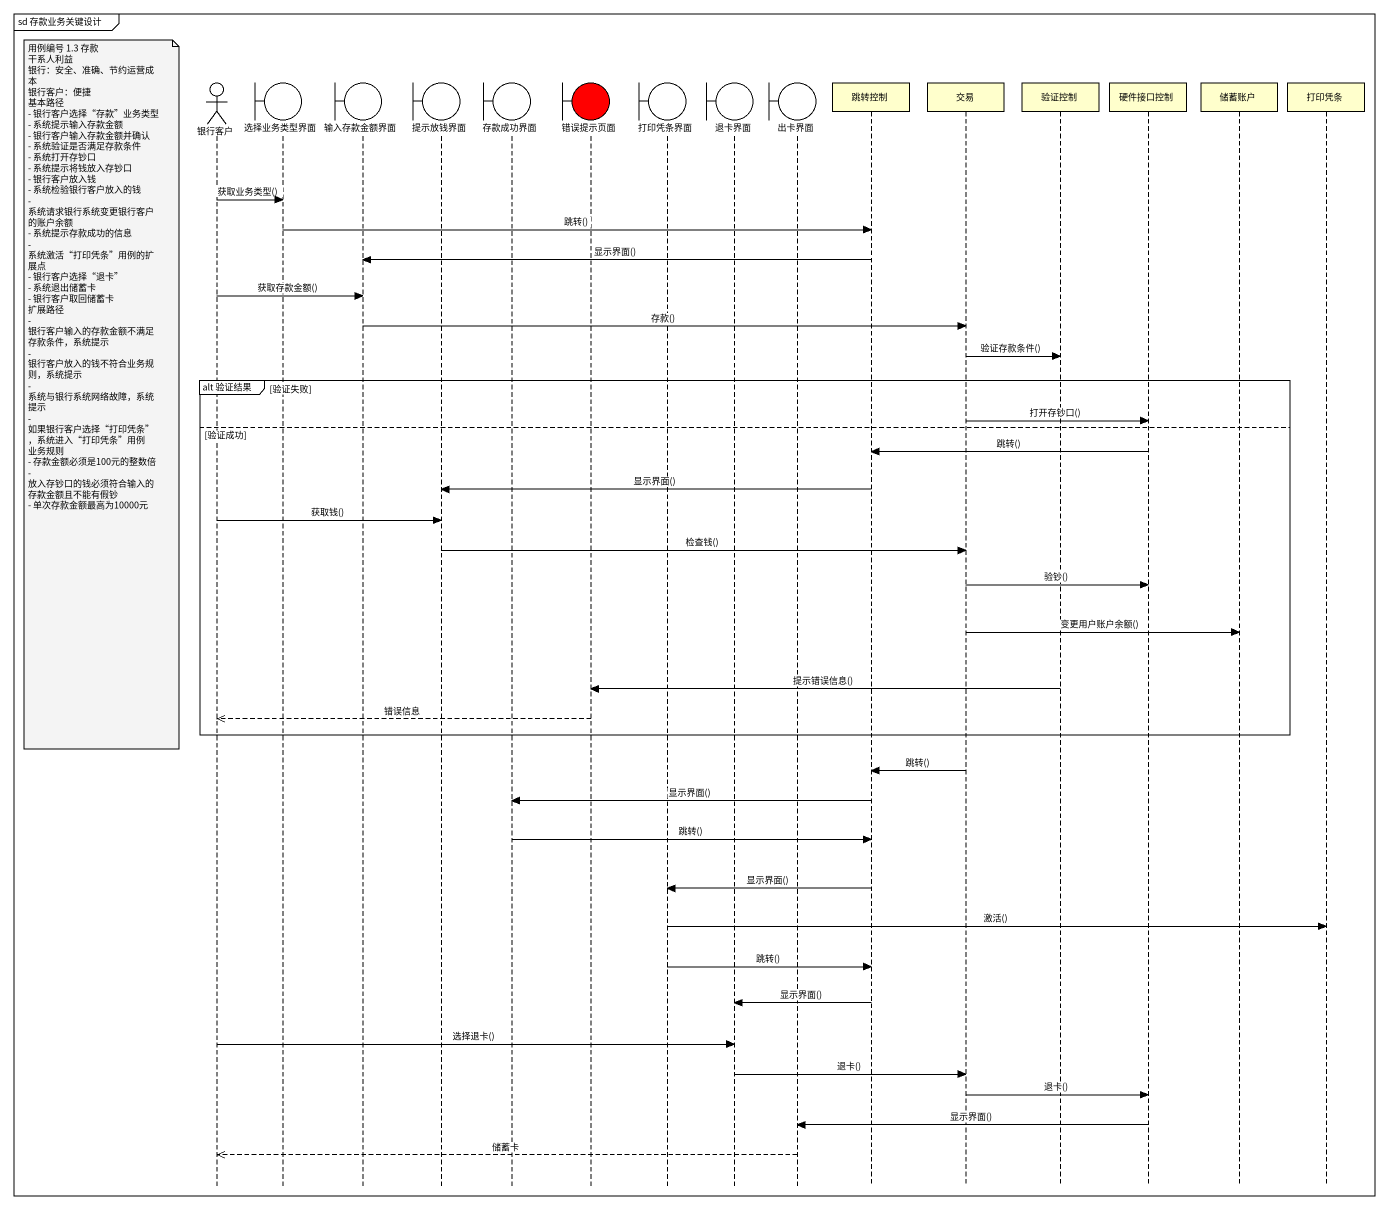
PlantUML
@startuml
mainframe sd 存款业务关键设计
hide footbox
actor 银行客户
boundary 选择业务类型界面
boundary 输入存款金额界面
boundary 提示放钱界面
boundary 存款成功界面
boundary 错误提示页面 #FF0000
boundary 打印凭条界面
boundary 退卡界面
boundary 出卡界面
participant 跳转控制
participant 交易
participant 验证控制
participant 硬件接口控制
participant 储蓄账户
participant 打印凭条

银行客户 -> 选择业务类型界面 : 获取业务类型()
选择业务类型界面 -> 跳转控制 : 跳转()
跳转控制 -> 输入存款金额界面 : 显示界面()
银行客户 -> 输入存款金额界面 : 获取存款金额()
输入存款金额界面 -> 交易 : 存款()
交易 -> 验证控制 : 验证存款条件()
group alt 验证结果 [验证失败]
  note left of 银行客户
    用例编号 1.3 存款
    干系人利益
    银行：安全、准确、节约运营成本
    银行客户：便捷
    基本路径
    - 银行客户选择“存款”业务类型
    - 系统提示输入存款金额
    - 银行客户输入存款金额并确认
    - 系统验证是否满足存款条件
    - 系统打开存钞口
    - 系统提示将钱放入存钞口
    - 银行客户放入钱
    - 系统检验银行客户放入的钱
    - 系统请求银行系统变更银行客户的账户余额
    - 系统提示存款成功的信息
    - 系统激活“打印凭条”用例的扩展点
    - 银行客户选择“退卡”
    - 系统退出储蓄卡
    - 银行客户取回储蓄卡
    扩展路径
    - 银行客户输入的存款金额不满足存款条件，系统提示
    - 银行客户放入的钱不符合业务规则，系统提示
    - 系统与银行系统网络故障，系统提示
    - 如果银行客户选择“打印凭条”，系统进入“打印凭条”用例
    业务规则
    - 存款金额必须是100元的整数倍
    - 放入存钞口的钱必须符合输入的存款金额且不能有假钞
    - 单次存款金额最高为10000元
  end note
  交易 -> 硬件接口控制 : 打开存钞口()
else 验证成功
  硬件接口控制 -> 跳转控制 : 跳转()
  跳转控制 -> 提示放钱界面 : 显示界面()
  银行客户 -> 提示放钱界面 : 获取钱()
  提示放钱界面 -> 交易 : 检查钱()
  交易 -> 硬件接口控制 : 验钞()
  交易 -> 储蓄账户 : 变更用户账户余额()
  验证控制 -> 错误提示页面 : 提示错误信息()
  错误提示页面 -->> 银行客户 : 错误信息
end
交易 -> 跳转控制 : 跳转()
跳转控制 -> 存款成功界面 : 显示界面()
存款成功界面 -> 跳转控制 : 跳转()
跳转控制 -> 打印凭条界面 : 显示界面()
打印凭条界面 -> 打印凭条 : 激活()
打印凭条界面 -> 跳转控制 : 跳转()
跳转控制 -> 退卡界面 : 显示界面()
银行客户 -> 退卡界面 : 选择退卡()
退卡界面 -> 交易 : 退卡()
交易 -> 硬件接口控制 : 退卡()
硬件接口控制 -> 出卡界面 : 显示界面()
出卡界面 -->> 银行客户 : 储蓄卡
@enduml
